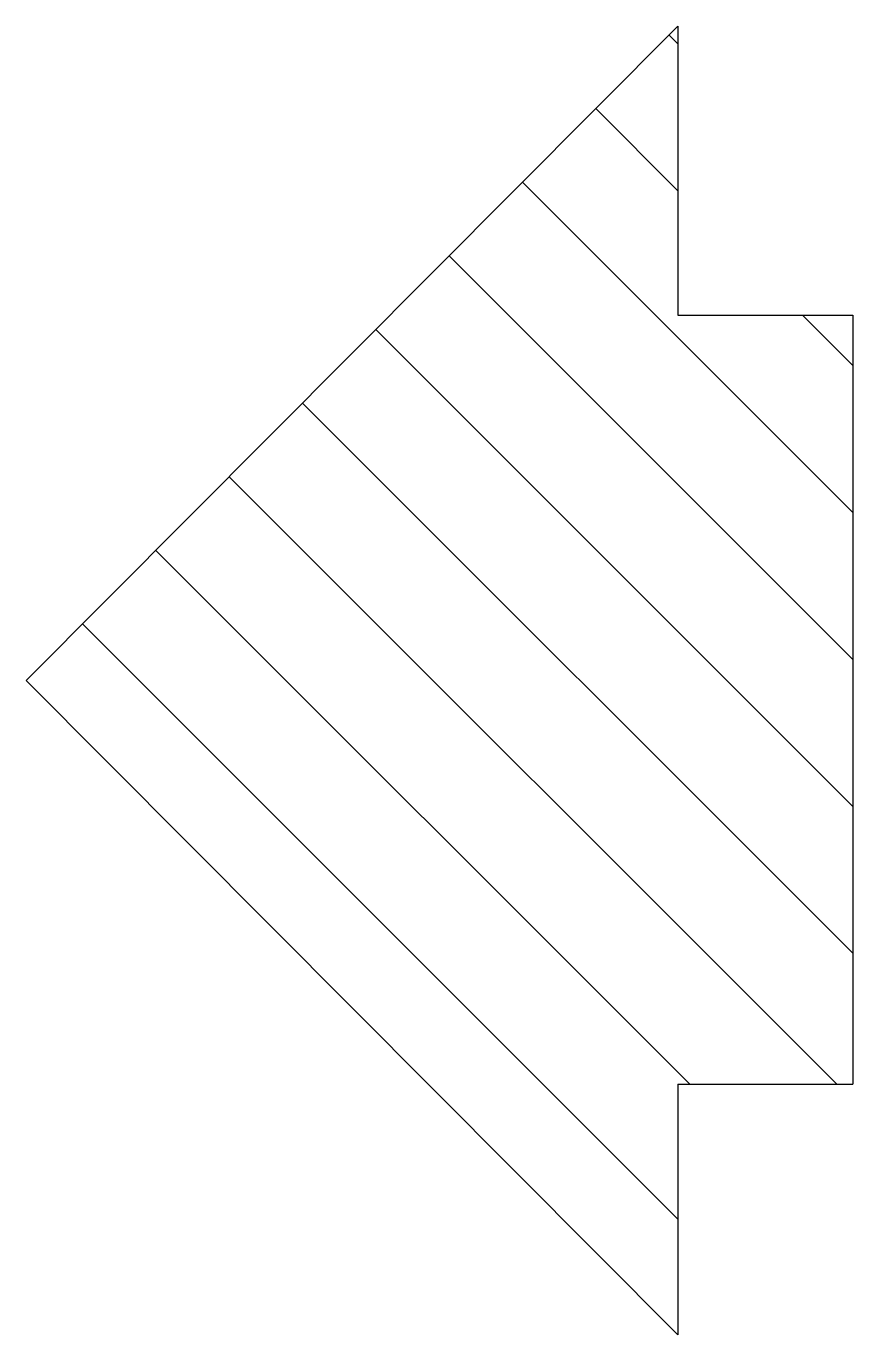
# Model space of a CAD drawing. Header units: millimetres. Extents: x 1185.799 to 1186.178, y -1492.894 to -1492.294.
import ezdxf

# ---------------------------------------------------------------- set-up
doc = ezdxf.new("R2010")
doc.units = ezdxf.units.MM
doc.layers.add('Símbolos_Gráficos', color=1, linetype='Continuous')

msp = doc.modelspace()

# ---------------------------------------------------------------- hatches: boundary and pattern name
at = {"layer": 'Símbolos_Gráficos'}
h = msp.add_hatch(dxfattribs=at)
h.set_pattern_fill('ANSI31', color=256, scale=0.015, style=0)
h.set_pattern_definition([(135, (2352.661047, 84.57962), (0.0336759605, 0.0336759605), [])])
h.paths.add_polyline_path([(1185.79886, -1492.59445), (1186.0975, -1492.29445), (1186.0975, -1492.42697), (1186.17767, -1492.42697), (1186.17767, -1492.77945), (1186.0975, -1492.77945), (1186.0975, -1492.89445)])

# ---------------------------------------------------------------- linework, layer by layer
at = {"layer": 'Símbolos_Gráficos', "color": 3}
for p, q in [((1185.79886, -1492.59445), (1186.0975, -1492.29445)), ((1186.0975, -1492.29445), (1186.0975, -1492.42697)), ((1186.0975, -1492.42697), (1186.17767, -1492.42697)), ((1186.17767, -1492.42697), (1186.17767, -1492.77945)), ((1186.0975, -1492.89445), (1185.79886, -1492.59445)), ((1186.0975, -1492.77945), (1186.0975, -1492.89445)), ((1186.0975, -1492.77945), (1186.17767, -1492.77945))]:
    msp.add_line(p, q, dxfattribs=at)

doc.saveas('drawing.dxf')
